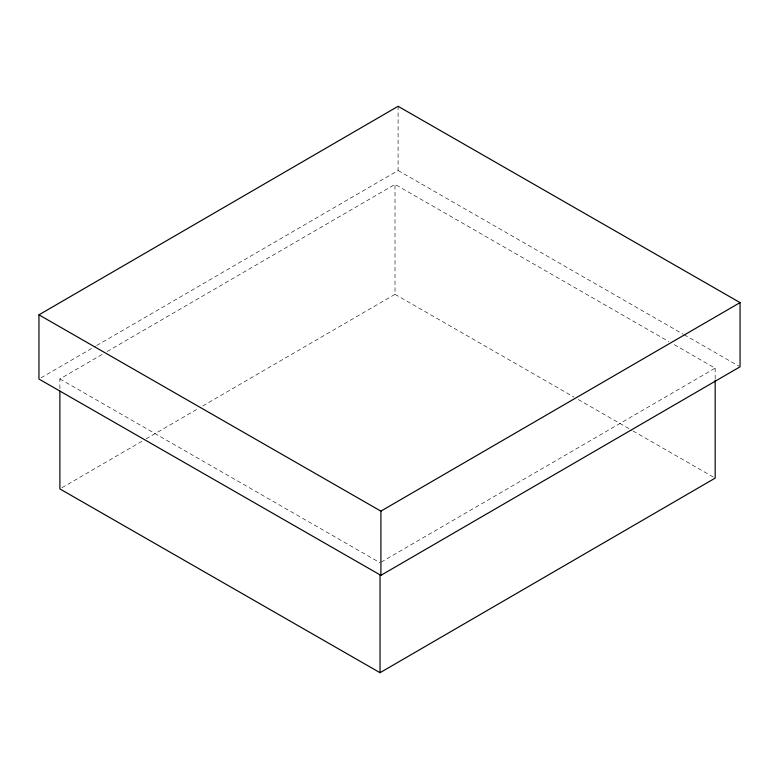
<?xml version="1.0" encoding="UTF-8"?>
<svg xmlns="http://www.w3.org/2000/svg" width="779" height="779" viewBox="0 0 779 779"><rect width="100%" height="100%" fill="white"/><g stroke="black" fill="none" stroke-linecap="round" stroke-linejoin="round"><path stroke-width="0.58" stroke-dasharray="3.9 2.92" d="M41.053 377.825L95.661 346.119M96.713 345.506L398.098 170.513L398.098 106.295M59.886 388.624L59.886 378.954L102.955 353.948M107.161 351.504L395.011 184.37L668.83 341.572M61.989 487.683L141.827 441.333M146.033 438.889L198.557 408.391M202.764 405.947L395.011 294.326L395.011 184.37M381.097 562.146L715.171 368.175L673.046 343.987M398.098 170.513L683.056 334.103M684.118 334.707L738.998 366.208M395.011 294.326L574.045 397.105M578.261 399.53L631.973 430.359M633.025 430.962L715.171 478.121M59.886 378.954L380.045 562.75M715.171 368.175L715.171 379.042"/><path stroke-width="1.17" d="M38.95 314.833L398.098 106.295L740.05 302.603L740.05 366.812L380.902 575.35L38.95 379.042L38.95 314.833L380.902 511.131L740.05 302.603M59.886 391.039L59.886 488.91L380.045 672.705L715.171 478.121L715.171 380.259M380.902 511.131L380.902 575.35M380.045 574.834L380.045 672.705"/></g></svg>
